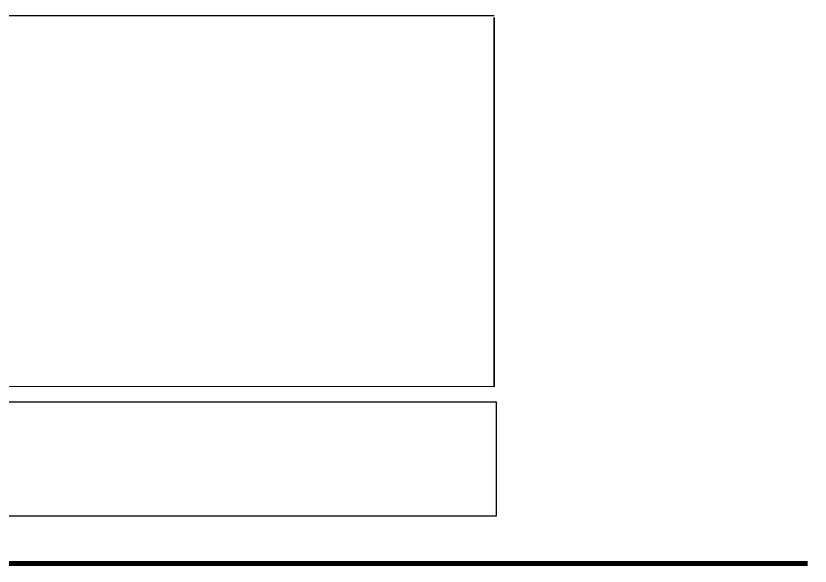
# Model space of a CAD drawing. Header units: millimetres. Extents: x -158 to 6343, y 4572 to 7765.
# Drawn here: x 3666 to 5193, y 5852 to 6909 of the extents above; entities that cross this region are included whole.
import ezdxf

# ---------------------------------------------------------------- set-up
doc = ezdxf.new("R2010")
doc.units = ezdxf.units.MM
doc.header["$LTSCALE"] = 0.2
doc.layers.add('RI-LAYOUT', color=7, linetype='Continuous')

msp = doc.modelspace()

# ---------------------------------------------------------------- linework, layer by layer
at = {"layer": 'RI-LAYOUT'}
for p, q in [((4585.42, 6909.27), (-152.93, 6909.27)), ((4585.42, 6906.45), (4585.42, 6196.61)), ((4585.42, 6196.61), (4585.42, 6906.07)), ((4585.42, 6196.61), (-152.93, 6199.82)), ((675.96, 6167.61), (4590.43, 6167.61)), ((4590.43, 5948.58), (4590.43, 6167.61)), ((2633.2, 5948.58), (4590.43, 5948.58))]:
    msp.add_line(p, q, dxfattribs=at)
at = {"layer": 'RI-LAYOUT', "const_width": 10}
msp.add_lwpolyline([(3138.91, 5856.78), (5188.12, 5856.78)], dxfattribs=at)

doc.saveas('drawing.dxf')
